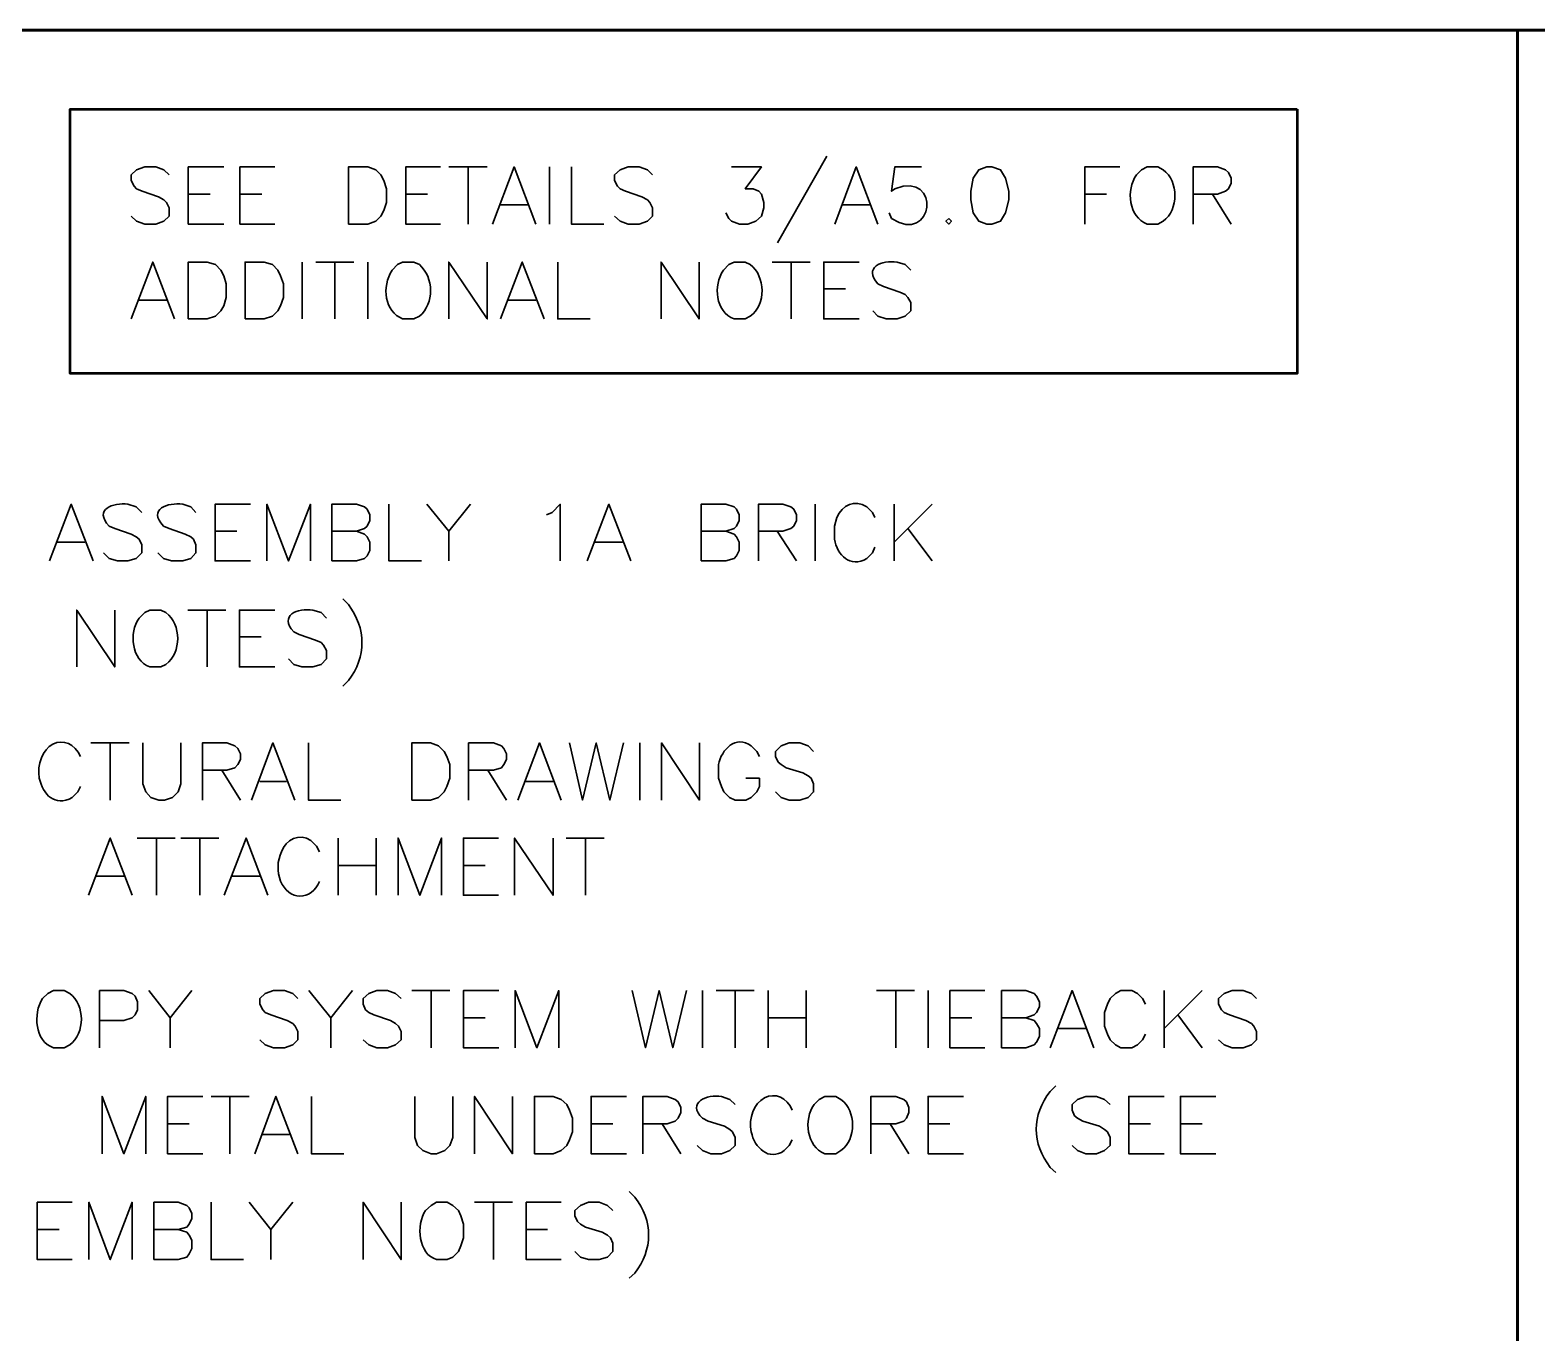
# Model space of a CAD drawing. Header units: inches. Extents: x 5 to 516, y -193 to 129.
# Drawn here: x 29.085 to 32.388, y -166.043 to -163.186 of the extents above; entities that cross this region are included whole.
import ezdxf

# ---------------------------------------------------------------- set-up
doc = ezdxf.new("R2010")
doc.units = ezdxf.units.IN
doc.header["$MEASUREMENT"] = 0
doc.layers.add('PDF7_Geometry', color=7, linetype='Continuous')

msp = doc.modelspace()

# ---------------------------------------------------------------- linework, layer by layer
at = {"layer": 'PDF7_Geometry', "lineweight": 60}
for points in [[(59.9013316, -193.1846724), (59.9013316, -163.1857822), (14.901328, -163.1857822), (14.901328, -193.1846724)], [(32.3457739, -170.7246712), (32.3457739, -163.1857816)]]:
    msp.add_lwpolyline(points, dxfattribs=at)
at = {"layer": 'PDF7_Geometry', "lineweight": 50}
msp.add_lwpolyline([(31.862441, -163.3591143), (31.862441, -163.9391143), (29.1724408, -163.9391143), (29.1724408, -163.3591143)], close=True, dxfattribs=at)
at = {"layer": 'PDF7_Geometry', "lineweight": 35}
for points in [[(30.8313288, -163.4624478), (30.723551, -163.6524478)], [(29.3891064, -163.5035606), (29.3779952, -163.4924495), (29.3602175, -163.4857829), (29.335773, -163.4857829), (29.3179952, -163.4924495), (29.305773, -163.5035606), (29.305773, -163.5157829), (29.3124397, -163.5280051), (29.3179952, -163.5335606), (29.3302175, -163.5391162), (29.365773, -163.5513384), (29.3779952, -163.5580051), (29.3835508, -163.5635606), (29.3891064, -163.5757829), (29.3891064, -163.5935606), (29.3779952, -163.6046718), (29.3602175, -163.6113384), (29.335773, -163.6113384), (29.3179952, -163.6046718), (29.305773, -163.5935606)], [(29.5091069, -163.6113374), (29.4313291, -163.6113374), (29.4313291, -163.4857819), (29.5091069, -163.4857819)], [(29.621329, -163.6113374), (29.5446624, -163.6113374), (29.5446624, -163.4857819), (29.621329, -163.4857819)], [(29.9846623, -163.6113374), (29.9079956, -163.6113374), (29.9079956, -163.4857819), (29.9846623, -163.4857819)], [(30.0024396, -163.4857813), (30.0868841, -163.4857813)], [(30.0446624, -163.4857813), (30.0446624, -163.6113369)], [(30.0979958, -163.6113374), (30.1457736, -163.4857819), (30.1935514, -163.6113374)], [(30.2235519, -163.4857813), (30.2235519, -163.6113369)], [(30.2713289, -163.4857813), (30.2713289, -163.6113369), (30.34244, -163.6113369)], [(30.4491063, -163.5035606), (30.4379951, -163.4924495), (30.4202174, -163.4857829), (30.3957729, -163.4857829), (30.3779951, -163.4924495), (30.3657729, -163.5035606), (30.3657729, -163.5157829), (30.3724396, -163.5280051), (30.3779951, -163.5335606), (30.3902174, -163.5391162), (30.4257729, -163.5513384), (30.4379951, -163.5580051), (30.4435507, -163.5635606), (30.4491063, -163.5757829), (30.4491063, -163.5935606), (30.4379951, -163.6046718), (30.4202174, -163.6113384), (30.3957729, -163.6113384), (30.3779951, -163.6046718), (30.3657729, -163.5935606)], [(30.6224416, -163.4857813), (30.6879972, -163.4857813), (30.6524416, -163.5335591), (30.6702194, -163.5335591), (30.6824416, -163.5391147), (30.6879972, -163.5457813), (30.6935527, -163.5635591), (30.6935527, -163.5757813), (30.6879972, -163.5935591), (30.6757749, -163.6046702), (30.6579972, -163.6113369), (30.6402194, -163.6113369), (30.6224416, -163.6046702), (30.616886, -163.5991147), (30.6102194, -163.5868924)], [(30.8491081, -163.6113374), (30.8957748, -163.4857819), (30.9435525, -163.6113374)], [(31.0391083, -163.4857813), (30.9802194, -163.4857813), (30.9735527, -163.5391147), (30.9802194, -163.5335591)], [(31.3968851, -163.6113374), (31.3968851, -163.4857819), (31.4735518, -163.4857819)], [(31.5691074, -163.492448), (31.5568852, -163.4857813), (31.5335519, -163.4857813), (31.5213296, -163.492448), (31.5102185, -163.5035591)], [(31.6346623, -163.6113374), (31.6346623, -163.4857819), (31.6879956, -163.4857819), (31.7057734, -163.4924485), (31.7124401, -163.4980041), (31.7179956, -163.5102263), (31.7179956, -163.5213374), (31.7124401, -163.5335596), (31.7057734, -163.5391152), (31.6879956, -163.5457819), (31.6346623, -163.5457819)], [(29.4313291, -163.5457811), (29.4791069, -163.5457811)], [(29.5446624, -163.5457811), (29.5924402, -163.5457811)], [(29.9079956, -163.5457811), (29.9557734, -163.5457811)], [(31.3968851, -163.5457811), (31.4446629, -163.5457811)], [(31.676885, -163.5457811), (31.7179962, -163.6113367)], [(30.1157729, -163.5691147), (30.1757729, -163.5691147)], [(30.8668852, -163.5691147), (30.925774, -163.5691147)], [(30.9735527, -163.5991147), (30.9679972, -163.5868924)], [(31.5335519, -163.6113369), (31.5568852, -163.6113369), (31.5691074, -163.6046702)], [(29.305773, -163.8191147), (29.3535508, -163.6946702), (29.4013286, -163.8191147)], [(29.6813291, -163.6946708), (29.6813291, -163.8191152)], [(29.7113291, -163.6946708), (29.7946624, -163.6946708)], [(29.7524396, -163.6946708), (29.7524396, -163.8191152)], [(29.8246623, -163.6946708), (29.8246623, -163.8191152)], [(29.9379959, -163.7002263), (29.9257737, -163.6946708), (29.9013292, -163.6946708), (29.8902181, -163.7002263), (29.8779959, -163.7124485)], [(30.0024396, -163.8191147), (30.0024396, -163.6946702), (30.0868841, -163.8191147), (30.0868841, -163.6946702)], [(30.1157729, -163.8191147), (30.1635507, -163.6946702), (30.2113285, -163.8191147)], [(30.241329, -163.6946708), (30.241329, -163.8191152), (30.3124401, -163.8191152)], [(30.4679955, -163.8191147), (30.4679955, -163.6946702), (30.5513288, -163.8191147), (30.5513288, -163.6946702)], [(30.6635514, -163.7002263), (30.6524402, -163.6946708), (30.6279958, -163.6946708), (30.6168847, -163.7002263), (30.6046625, -163.7124485)], [(30.7113291, -163.6946708), (30.7946625, -163.6946708)], [(30.7535519, -163.6946708), (30.7535519, -163.8191152)], [(30.9024402, -163.8191147), (30.8246624, -163.8191147), (30.8246624, -163.6946702), (30.9024402, -163.6946702)], [(31.0157748, -163.7124478), (31.0035526, -163.7002256), (30.9857748, -163.69467)], [(30.8246624, -163.7535607), (30.8724402, -163.7535607)], [(30.9435525, -163.7424478), (30.9557748, -163.7480034), (30.9913303, -163.7602256), (31.0035526, -163.7657812), (31.0091081, -163.7724478), (31.0157748, -163.7835589), (31.0157748, -163.8013367), (31.0035526, -163.8135589), (30.9857748, -163.8191145), (30.9613303, -163.8191145), (30.9435525, -163.8135589), (30.9324414, -163.8013367)], [(29.3235501, -163.7780041), (29.3835501, -163.7780041)], [(30.1335522, -163.7780041), (30.1935522, -163.7780041)], [(29.9013292, -163.8191152), (29.9257737, -163.8191152), (29.9379959, -163.8135597)], [(30.6279958, -163.8191152), (30.6524402, -163.8191152), (30.6635514, -163.8135597)], [(29.1268857, -164.3502268), (29.1746635, -164.2257824), (29.2224413, -164.3502268)], [(29.3291065, -164.24356), (29.3168843, -164.2313378), (29.2991065, -164.2257822)], [(29.4479962, -164.24356), (29.4368851, -164.2313378), (29.4191073, -164.2257822)], [(29.5679945, -164.3502268), (29.4902167, -164.3502268), (29.4902167, -164.2257824), (29.5679945, -164.2257824)], [(29.6035523, -164.3502268), (29.6035523, -164.2257824), (29.65133, -164.3502268), (29.6991078, -164.2257824), (29.6991078, -164.3502268)], [(29.7457732, -164.3502268), (29.7457732, -164.2257824), (29.8002177, -164.2257824), (29.8179955, -164.2313379), (29.823551, -164.2368935), (29.8291066, -164.2491157), (29.8291066, -164.2613379), (29.823551, -164.2735602), (29.8179955, -164.2791157), (29.8002177, -164.2846713), (29.7457732, -164.2846713)], [(29.8713293, -164.2257829), (29.8713293, -164.3502274), (29.9424405, -164.3502274)], [(29.9546627, -164.2257829), (30.0024405, -164.2846718), (30.0024405, -164.3502274)], [(30.0502189, -164.2257829), (30.0024411, -164.2846718)], [(30.2168856, -164.2491164), (30.2291078, -164.2435609), (30.2468856, -164.2257831), (30.2468856, -164.3502276)], [(30.3057731, -164.3502268), (30.3535509, -164.2257824), (30.4013287, -164.3502268)], [(30.5557731, -164.3502268), (30.5557731, -164.2257824), (30.6102176, -164.2257824), (30.6279953, -164.2313379), (30.6335509, -164.2368935), (30.6391065, -164.2491157), (30.6391065, -164.2613379), (30.6335509, -164.2735602), (30.6279953, -164.2791157), (30.6102176, -164.2846713), (30.5557731, -164.2846713)], [(30.6813292, -164.3502268), (30.6813292, -164.2257824), (30.7346626, -164.2257824), (30.7524403, -164.2313379), (30.759107, -164.2368935), (30.7646626, -164.2491157), (30.7646626, -164.2613379), (30.759107, -164.2735602), (30.7524403, -164.2791157), (30.7346626, -164.2846713), (30.6813292, -164.2846713)], [(30.8057731, -164.2257829), (30.8057731, -164.3502274)], [(30.9791062, -164.2257829), (30.9791062, -164.3502274)], [(31.0624395, -164.2257829), (30.9791062, -164.3091163)], [(30.8535524, -164.2546706), (30.8479968, -164.2735595), (30.8479968, -164.3024484)], [(30.9368857, -164.2546706), (30.9313301, -164.2435595), (30.9191079, -164.2313373)], [(29.2579954, -164.27356), (29.2702176, -164.2791155), (29.3057732, -164.2913378), (29.3168843, -164.2968933), (29.323551, -164.3024489), (29.3291065, -164.3146711), (29.3291065, -164.3324489), (29.3168843, -164.3446711), (29.2991065, -164.3502266), (29.2757732, -164.3502266), (29.2579954, -164.3446711), (29.2457732, -164.3324489)], [(29.3768851, -164.27356), (29.3891073, -164.2791155), (29.4246629, -164.2913378), (29.4368851, -164.2968933), (29.4424407, -164.3024489), (29.4479962, -164.3146711), (29.4479962, -164.3324489), (29.4368851, -164.3446711), (29.4191073, -164.3502266), (29.3946629, -164.3502266), (29.3768851, -164.3446711), (29.3646629, -164.3324489)], [(29.4902167, -164.2846705), (29.5379945, -164.2846705)], [(29.8002189, -164.2846705), (29.8179966, -164.2913372), (29.8235522, -164.2968928), (29.8291077, -164.309115), (29.8291077, -164.3268928), (29.8235522, -164.339115), (29.8179966, -164.3446706), (29.8002189, -164.3502261), (29.7457744, -164.3502261)], [(30.6102187, -164.2846705), (30.6279965, -164.2913372), (30.6335521, -164.2968928), (30.6391076, -164.309115), (30.6391076, -164.3268928), (30.6335521, -164.339115), (30.6279965, -164.3446706), (30.6102187, -164.3502261), (30.5557743, -164.3502261)], [(30.7224398, -164.2846705), (30.764662, -164.3502261)], [(31.0091061, -164.2791163), (31.0624395, -164.3502275)], [(29.1446628, -164.3091163), (29.2046628, -164.3091163)], [(30.3235501, -164.3091163), (30.3835502, -164.3091163)], [(30.9191079, -164.3446706), (30.9313301, -164.3324484), (30.9368857, -164.3202262)], [(29.1868856, -164.5824498), (29.1868856, -164.4580053), (29.2702189, -164.5824498), (29.2702189, -164.4580053)], [(29.3824391, -164.4635592), (29.371328, -164.4580036), (29.3468836, -164.4580036), (29.3357725, -164.4635592), (29.3235502, -164.4757814)], [(29.4302169, -164.4580036), (29.5135503, -164.4580036)], [(29.4724397, -164.4580036), (29.4724397, -164.5824481)], [(29.6213302, -164.5824498), (29.5435524, -164.5824498), (29.5435524, -164.4580053), (29.6213302, -164.4580053)], [(29.7346626, -164.4757829), (29.7224403, -164.4635607), (29.7046626, -164.4580052)], [(29.7702189, -164.4335602), (29.7824412, -164.4457824)], [(29.5435524, -164.5168935), (29.5913302, -164.5168935)], [(29.6624403, -164.5057829), (29.6746626, -164.5113385), (29.7102181, -164.5235607), (29.7224403, -164.5291163), (29.7279959, -164.5346718), (29.7346626, -164.5468941), (29.7346626, -164.5646718), (29.7224403, -164.5768941), (29.7046626, -164.5824496), (29.6802181, -164.5824496), (29.6624403, -164.5768941), (29.6513292, -164.5646718)], [(29.3468836, -164.5824481), (29.371328, -164.5824481), (29.3824391, -164.5768925)], [(29.7824412, -164.6124491), (29.7702189, -164.6246713)], [(29.2179954, -164.7491165), (29.3013287, -164.7491165)], [(29.2602182, -164.7491165), (29.2602182, -164.874672)], [(29.3313287, -164.7491165), (29.3313287, -164.8391165), (29.3379953, -164.8568943), (29.3491064, -164.8691165), (29.3668842, -164.874672), (29.3791064, -164.874672), (29.3968842, -164.8691165), (29.4091064, -164.8568943), (29.414662, -164.8391165), (29.414662, -164.7491165)], [(29.462439, -164.8746703), (29.462439, -164.7491148), (29.5157723, -164.7491148), (29.5335501, -164.7557814), (29.5402168, -164.761337), (29.5457723, -164.7735592), (29.5457723, -164.7857814), (29.5402168, -164.7968925), (29.5335501, -164.8035592), (29.5157723, -164.8091148), (29.462439, -164.8091148)], [(29.570218, -164.8746703), (29.6168847, -164.7491148), (29.6646625, -164.8746703)], [(29.6946619, -164.7491165), (29.6946619, -164.874672), (29.765773, -164.874672)], [(30.0457723, -164.8746703), (30.0457723, -164.7491148), (30.1002168, -164.7491148), (30.1179946, -164.7557814), (30.1235501, -164.761337), (30.1291057, -164.7735592), (30.1291057, -164.7857814), (30.1235501, -164.7968925), (30.1179946, -164.8035592), (30.1002168, -164.8091148), (30.0457723, -164.8091148)], [(30.1535514, -164.8746703), (30.2013292, -164.7491148), (30.249107, -164.8746703)], [(30.2668847, -164.7491165), (30.2957735, -164.874672), (30.3257735, -164.7491165), (30.3557735, -164.874672), (30.3857736, -164.7491165)], [(30.4213285, -164.7491165), (30.4213285, -164.874672)], [(30.4691077, -164.8746703), (30.4691077, -164.7491148), (30.552441, -164.8746703), (30.552441, -164.7491148)], [(30.6835514, -164.7791164), (30.6779958, -164.7680053), (30.6657736, -164.7557831)], [(30.8024411, -164.7680035), (30.7902188, -164.7557812), (30.7724411, -164.7491146), (30.7491077, -164.7491146), (30.7313299, -164.7557812), (30.7191077, -164.7680035), (30.7191077, -164.7791146), (30.7246633, -164.7913368), (30.7313299, -164.7968924), (30.7424411, -164.803559), (30.7791077, -164.8146701), (30.7902188, -164.8213368), (30.7968855, -164.8268924), (30.8024411, -164.8391146), (30.8024411, -164.8568924), (30.7902188, -164.8691146), (30.7724411, -164.8746701), (30.7491077, -164.8746701), (30.7313299, -164.8691146), (30.7191077, -164.8568924)], [(29.5046617, -164.8091163), (29.5457729, -164.8746719)], [(30.0879951, -164.8091163), (30.1291062, -164.8746719)], [(30.5935513, -164.7968942), (30.5935513, -164.8268942), (30.600218, -164.8446719), (30.6057736, -164.8568942), (30.6179958, -164.8691164), (30.630218, -164.874672), (30.6535514, -164.874672), (30.6657736, -164.8691164), (30.6779958, -164.8568942), (30.6835514, -164.8446719), (30.6835514, -164.8268942), (30.6535514, -164.8268942)], [(29.1768841, -164.8691164), (29.1891063, -164.8568942), (29.1946619, -164.8446719)], [(29.5879951, -164.8335598), (29.646884, -164.8335598)], [(30.1713285, -164.8335598), (30.2313285, -164.8335598)], [(29.2124389, -165.0835598), (29.2602167, -164.9580042), (29.3079945, -165.0835598)], [(29.3191058, -164.9580037), (29.4024391, -164.9580037)], [(29.3613286, -164.9580037), (29.3613286, -165.0835592)], [(29.414662, -164.9580037), (29.4979953, -164.9580037)], [(29.4568848, -164.9580037), (29.4568848, -165.0835592)], [(29.5102182, -165.0835598), (29.557996, -164.9580042), (29.6057738, -165.0835598)], [(29.7191076, -164.9880058), (29.712441, -164.9757836), (29.7002188, -164.9635614)], [(29.7602182, -164.9580037), (29.7602182, -165.0835592)], [(29.8435516, -164.9580037), (29.8435516, -165.0835592)], [(29.8913285, -165.0835598), (29.8913285, -164.9580042), (29.9391063, -165.0835598), (29.9868841, -164.9580042), (29.9868841, -165.0835598)], [(30.1113284, -165.0835598), (30.0346617, -165.0835598), (30.0346617, -164.9580042), (30.1113284, -164.9580042)], [(30.146885, -165.0835598), (30.146885, -164.9580042), (30.2313295, -165.0835598), (30.2313295, -164.9580042)], [(30.2602183, -164.9580037), (30.3435516, -164.9580037)], [(30.302441, -164.9580037), (30.302441, -165.0835592)], [(29.7602182, -165.0180035), (29.8435516, -165.0180035)], [(30.0346617, -165.0180035), (30.0824395, -165.0180035)], [(29.2302183, -165.041337), (29.2902183, -165.041337)], [(29.5279953, -165.041337), (29.5879953, -165.041337)], [(29.1713298, -165.2991159), (29.1591076, -165.2924492), (29.1357743, -165.2924492), (29.123552, -165.2991159), (29.1113298, -165.310227)], [(29.2368847, -165.4180053), (29.2368847, -165.2924498), (29.290218, -165.2924498), (29.3079958, -165.2991164), (29.3146624, -165.304672), (29.320218, -165.3168942), (29.320218, -165.334672), (29.3146624, -165.3457831), (29.3079958, -165.3524498), (29.290218, -165.3580053), (29.2368847, -165.3580053)], [(29.3446637, -165.2924492), (29.3913304, -165.3524492), (29.3913304, -165.4180048)], [(29.4391077, -165.2924492), (29.3913299, -165.3524492)], [(29.6713284, -165.3102263), (29.6602173, -165.2991152), (29.6424395, -165.2924485), (29.6179951, -165.2924485), (29.6002173, -165.2991152), (29.5879951, -165.3102263), (29.5879951, -165.3224485), (29.5946617, -165.3346707), (29.6002173, -165.3402263), (29.6124395, -165.3457818), (29.6479951, -165.3580041), (29.6602173, -165.3646707), (29.6657729, -165.3702263), (29.6713284, -165.3824485), (29.6713284, -165.4002263), (29.6602173, -165.4113374), (29.6424395, -165.4180041), (29.6179951, -165.4180041), (29.6002173, -165.4113374), (29.5879951, -165.4002263)], [(29.6957741, -165.2924492), (29.7435519, -165.3524492), (29.7435519, -165.4180048)], [(29.7913281, -165.2924492), (29.7435503, -165.3524492)], [(29.8979949, -165.3102263), (29.8857727, -165.2991152), (29.8679949, -165.2924485), (29.8446616, -165.2924485), (29.8268838, -165.2991152), (29.8146616, -165.3102263), (29.8146616, -165.3224485), (29.8202171, -165.3346707), (29.8268838, -165.3402263), (29.8379949, -165.3457818), (29.8746616, -165.3580041), (29.8857727, -165.3646707), (29.8924394, -165.3702263), (29.8979949, -165.3824485), (29.8979949, -165.4002263), (29.8857727, -165.4113374), (29.8679949, -165.4180041), (29.8446616, -165.4180041), (29.8268838, -165.4113374), (29.8146616, -165.4002263)], [(29.9213284, -165.2924492), (30.0046618, -165.2924492)], [(29.9635512, -165.2924492), (29.9635512, -165.4180048)], [(30.1124395, -165.4180053), (30.0346617, -165.4180053), (30.0346617, -165.2924498), (30.1124395, -165.2924498)], [(30.1479949, -165.4180053), (30.1479949, -165.2924498), (30.1957727, -165.4180053), (30.2435505, -165.2924498), (30.2435505, -165.4180053)], [(30.4046636, -165.2924492), (30.4335525, -165.4180048), (30.4635525, -165.2924492), (30.4935525, -165.4180048), (30.5235525, -165.2924492)], [(30.5591074, -165.2924492), (30.5591074, -165.4180048)], [(30.5891074, -165.2924492), (30.6724407, -165.2924492)], [(30.6302179, -165.2924492), (30.6302179, -165.4180048)], [(30.7024406, -165.2924492), (30.7024406, -165.4180048)], [(30.7857739, -165.2924492), (30.7857739, -165.4180048)], [(30.9402178, -165.2924492), (31.0235511, -165.2924492)], [(30.9824405, -165.2924492), (30.9824405, -165.4180048)], [(31.053551, -165.2924492), (31.053551, -165.4180048)], [(31.1779947, -165.4180053), (31.101328, -165.4180053), (31.101328, -165.2924498), (31.1779947, -165.2924498)], [(31.2146635, -165.4180053), (31.2146635, -165.2924498), (31.2679968, -165.2924498), (31.2857746, -165.2991164), (31.2913302, -165.304672), (31.2979968, -165.3168942), (31.2979968, -165.3280053), (31.2913302, -165.3402275), (31.2857746, -165.3457831), (31.2679968, -165.3524498), (31.2146635, -165.3524498)], [(31.3213304, -165.4180053), (31.3691081, -165.2924498), (31.4168859, -165.4180053)], [(31.5302175, -165.3224491), (31.5235509, -165.3102269), (31.5124398, -165.2991158), (31.5002175, -165.2924491), (31.4757731, -165.2924491), (31.464662, -165.2991158), (31.4524398, -165.3102269), (31.4468842, -165.3224491), (31.4402175, -165.3402269), (31.4402175, -165.3702269), (31.4468842, -165.3880047), (31.4524398, -165.4002269), (31.464662, -165.411338), (31.4757731, -165.4180047), (31.5002175, -165.4180047), (31.5124398, -165.411338), (31.5235509, -165.4002269), (31.5302175, -165.3880047)], [(31.5713304, -165.2924492), (31.5713304, -165.4180048)], [(31.6546637, -165.2924492), (31.5713304, -165.3757826)], [(31.7735512, -165.3102263), (31.7624401, -165.2991152), (31.7446623, -165.2924485), (31.7202178, -165.2924485), (31.7024401, -165.2991152), (31.6902178, -165.3102263), (31.6902178, -165.3224485), (31.6968845, -165.3346707), (31.7024401, -165.3402263), (31.7146623, -165.3457818), (31.7502178, -165.3580041), (31.7624401, -165.3646707), (31.7679956, -165.3702263), (31.7735512, -165.3824485), (31.7735512, -165.4002263), (31.7624401, -165.4113374), (31.7446623, -165.4180041), (31.7202178, -165.4180041), (31.7024401, -165.4113374), (31.6902178, -165.4002263)], [(30.0346617, -165.352449), (30.0824395, -165.352449)], [(30.7024406, -165.352449), (30.7857739, -165.352449)], [(31.101328, -165.352449), (31.1491058, -165.352449)], [(31.2679947, -165.352449), (31.2857724, -165.3580046), (31.291328, -165.3646713), (31.2979947, -165.3757824), (31.2979947, -165.3935602), (31.291328, -165.4057824), (31.2857724, -165.4113379), (31.2679947, -165.4180046), (31.2146613, -165.4180046)], [(31.601328, -165.3457826), (31.6546614, -165.4180049)], [(31.3391074, -165.3757826), (31.3991074, -165.3757826)], [(29.1357743, -165.4180048), (29.1591076, -165.4180048), (29.1713298, -165.4113381)], [(31.333551, -165.5013387), (31.3213287, -165.5135609)], [(29.2424411, -165.650226), (29.2424411, -165.5246705), (29.2902189, -165.650226), (29.3379967, -165.5246705), (29.3379967, -165.650226)], [(29.4635521, -165.650226), (29.3857743, -165.650226), (29.3857743, -165.5246705), (29.4635521, -165.5246705)], [(29.4813282, -165.5246722), (29.5646616, -165.5246722)], [(29.5224411, -165.5246722), (29.5224411, -165.6502277)], [(29.5768844, -165.650226), (29.6235511, -165.5246705), (29.6713289, -165.650226)], [(29.7013283, -165.5246722), (29.7013283, -165.6502277), (29.7724394, -165.6502277)], [(29.9279971, -165.5246722), (29.9279971, -165.6146722), (29.9335526, -165.63245), (29.9457749, -165.6435611), (29.9635527, -165.6502277), (29.9757749, -165.6502277), (29.9935527, -165.6435611), (30.0046638, -165.63245), (30.0113304, -165.6146722), (30.0113304, -165.5246722)], [(30.0591074, -165.650226), (30.0591074, -165.5246705), (30.1424407, -165.650226), (30.1424407, -165.5246705)], [(30.3924394, -165.650226), (30.3146616, -165.650226), (30.3146616, -165.5246705), (30.3924394, -165.5246705)], [(30.4279971, -165.650226), (30.4279971, -165.5246705), (30.4813305, -165.5246705), (30.4991082, -165.5313371), (30.5057749, -165.5368927), (30.5113305, -165.5491149), (30.5113305, -165.560226), (30.5057749, -165.5724482), (30.4991082, -165.5791149), (30.4813305, -165.5846705), (30.4279971, -165.5846705)], [(30.6302179, -165.5424492), (30.6191068, -165.5313381), (30.6002179, -165.5246715)], [(30.8624401, -165.5313389), (30.851329, -165.5246722), (30.8268845, -165.5246722), (30.8146623, -165.5313389), (30.8035512, -165.54245)], [(30.9279972, -165.650226), (30.9279972, -165.5246705), (30.9824416, -165.5246705), (31.0002194, -165.5313371), (31.005775, -165.5368927), (31.0113305, -165.5491149), (31.0113305, -165.560226), (31.005775, -165.5724482), (31.0002194, -165.5791149), (30.9824416, -165.5846705), (30.9279972, -165.5846705)], [(31.1313288, -165.650226), (31.053551, -165.650226), (31.053551, -165.5246705), (31.1313288, -165.5246705)], [(31.4524407, -165.5424492), (31.4402184, -165.5313381), (31.4224407, -165.5246715), (31.3991073, -165.5246715), (31.3813295, -165.5313381), (31.3691073, -165.5424492), (31.3691073, -165.5546715), (31.3746629, -165.5668937), (31.3813295, -165.5724492), (31.3924407, -165.5791159), (31.4291073, -165.590227), (31.4402184, -165.5968937), (31.4468851, -165.6024492), (31.4524407, -165.6146715), (31.4524407, -165.6324492), (31.4402184, -165.6435604), (31.4224407, -165.650227), (31.3991073, -165.650227), (31.3813295, -165.6435604), (31.3691073, -165.6324492)], [(31.571329, -165.650226), (31.4935512, -165.650226), (31.4935512, -165.5246705), (31.571329, -165.5246705)], [(31.6846623, -165.650226), (31.6068845, -165.650226), (31.6068845, -165.5246705), (31.6846623, -165.5246705)], [(30.5591068, -165.5724492), (30.571329, -165.5791159), (30.6068846, -165.590227), (30.6191068, -165.5968937), (30.6246624, -165.6024492), (30.6302179, -165.6146715), (30.6302179, -165.6324492), (30.6191068, -165.6435604), (30.6002179, -165.650227), (30.5768846, -165.650227), (30.5591068, -165.6435604), (30.5468846, -165.6324492)], [(29.3857743, -165.584672), (29.4335521, -165.584672)], [(29.5946637, -165.6080055), (29.6535526, -165.6080055)], [(30.3146616, -165.584672), (30.3624394, -165.584672)], [(30.4702176, -165.584672), (30.5113288, -165.6502276)], [(30.9702177, -165.584672), (31.0113288, -165.6502276)], [(31.053551, -165.584672), (31.1013288, -165.584672)], [(31.4935512, -165.584672), (31.541329, -165.584672)], [(31.6068845, -165.584672), (31.6546623, -165.584672)], [(30.7379963, -165.643561), (30.7491074, -165.6324499), (30.755774, -165.6202277)], [(30.8268845, -165.6502277), (30.851329, -165.6502277), (30.8624401, -165.6435611)], [(31.3213287, -165.6802276), (31.333551, -165.6913387)], [(30.397995, -165.7335594), (30.4102172, -165.7457816)], [(29.1768846, -165.882449), (29.1002179, -165.882449), (29.1002179, -165.7568934), (29.1768846, -165.7568934)], [(29.2135511, -165.882449), (29.2135511, -165.7568934), (29.2602178, -165.882449), (29.3079956, -165.7568934), (29.3079956, -165.882449)], [(29.3557744, -165.882449), (29.3557744, -165.7568934), (29.4091077, -165.7568934), (29.4279966, -165.7635601), (29.4335522, -165.7691157), (29.4391077, -165.7813379), (29.4391077, -165.792449), (29.4335522, -165.8046712), (29.4279966, -165.8113379), (29.4091077, -165.8168934), (29.3557744, -165.8168934)], [(29.4813282, -165.7568929), (29.4813282, -165.8824485), (29.5524393, -165.8824485)], [(29.5646616, -165.7568929), (29.6124393, -165.8168929), (29.6124393, -165.8824485)], [(29.6602178, -165.7568929), (29.61244, -165.8168929)], [(29.8146616, -165.882449), (29.8146616, -165.7568934), (29.8979949, -165.882449), (29.8979949, -165.7568934)], [(29.9757741, -165.8824485), (29.9991074, -165.8824485), (30.0113296, -165.8768929), (30.0235518, -165.8646707), (30.0291074, -165.8524484), (30.034663, -165.8346707), (30.034663, -165.8046707), (30.0291074, -165.7868929), (30.0235518, -165.7746707), (30.0113296, -165.7635596), (29.9991074, -165.7568929), (29.9757741, -165.7568929), (29.9635518, -165.7635596), (29.9513296, -165.7746707)], [(30.0591074, -165.7568929), (30.1424407, -165.7568929)], [(30.100218, -165.7568929), (30.100218, -165.8824485)], [(30.2491073, -165.882449), (30.1724407, -165.882449), (30.1724407, -165.7568934), (30.2491073, -165.7568934)], [(30.3624408, -165.7746722), (30.3502186, -165.7635611), (30.3324408, -165.7568944), (30.3091075, -165.7568944), (30.2913297, -165.7635611), (30.2791075, -165.7746722), (30.2791075, -165.7868944), (30.2846631, -165.7991166), (30.2913297, -165.8046722), (30.3024408, -165.8113389), (30.3391075, -165.82245), (30.3502186, -165.8291167), (30.3568853, -165.8346722), (30.3624408, -165.8468944), (30.3624408, -165.8646722), (30.3502186, -165.8768944), (30.3324408, -165.88245), (30.3091075, -165.88245), (30.2913297, -165.8768944), (30.2791075, -165.8646722)], [(29.1002179, -165.8168927), (29.1479957, -165.8168927)], [(29.4091078, -165.8168927), (29.4279967, -165.8224483), (29.4335522, -165.8291149), (29.4391078, -165.840226), (29.4391078, -165.8580038), (29.4335522, -165.870226), (29.4279967, -165.8768927), (29.4091078, -165.8824483), (29.3557745, -165.8824483)], [(30.1724407, -165.8168927), (30.2191073, -165.8168927)], [(30.4102172, -165.9124483), (30.397995, -165.9235594)]]:
    msp.add_lwpolyline(points, dxfattribs=at)
for points in [[(29.7824395, -163.6113374), (29.7824395, -163.4857819), (29.8246618, -163.4857819), (29.8424395, -163.4924485), (29.8535507, -163.5035596), (29.8602173, -163.5157819), (29.8657729, -163.5335596), (29.8657729, -163.5635596), (29.8602173, -163.5813374), (29.8535507, -163.5935597), (29.8424395, -163.6046708), (29.8246618, -163.6113374)], [(31.1824415, -163.4857813), (31.1646637, -163.492448), (31.1524415, -163.5102258), (31.1468859, -163.5391147), (31.1468859, -163.5580036), (31.1524415, -163.5868924), (31.1646637, -163.6046702), (31.1824415, -163.6113369), (31.1935526, -163.6113369), (31.2124415, -163.6046702), (31.2235526, -163.5868924), (31.2302192, -163.5580036), (31.2302192, -163.5391147), (31.2235526, -163.5102258), (31.2124415, -163.492448), (31.1935526, -163.4857813)], [(31.0991081, -163.5991168), (31.0924414, -163.6046724), (31.0991081, -163.6113391), (31.1046637, -163.6046724)], [(29.4313291, -163.8191147), (29.4313291, -163.6946702), (29.4724402, -163.6946702), (29.4913291, -163.7002258), (29.5024402, -163.712448), (29.5091069, -163.7246702), (29.5146625, -163.742448), (29.5146625, -163.772448), (29.5091069, -163.7902258), (29.5024402, -163.8013369), (29.4913291, -163.8135591), (29.4724402, -163.8191147)], [(29.555773, -163.8191147), (29.555773, -163.6946702), (29.5979953, -163.6946702), (29.615773, -163.7002258), (29.6279953, -163.712448), (29.6335508, -163.7246702), (29.6402175, -163.742448), (29.6402175, -163.772448), (29.6335508, -163.7902258), (29.6279953, -163.8013369), (29.615773, -163.8135591), (29.5979953, -163.8191147)], [(29.9213284, -164.8746703), (29.9213284, -164.7491148), (29.9624396, -164.7491148), (29.9802173, -164.7557814), (29.9924396, -164.7680036), (29.9979951, -164.7791148), (30.0046618, -164.7968925), (30.0046618, -164.8268925), (29.9979951, -164.8446703), (29.9924396, -164.8568925), (29.9802173, -164.8691148), (29.9624396, -164.8746703)], [(30.1902177, -165.650226), (30.1902177, -165.5246705), (30.2313288, -165.5246705), (30.2491066, -165.5313371), (30.2613288, -165.5424482), (30.2668844, -165.5546705), (30.273551, -165.5724482), (30.273551, -165.6024482), (30.2668844, -165.620226), (30.2613288, -165.6324483), (30.2491066, -165.6435594), (30.2313288, -165.650226)]]:
    msp.add_lwpolyline(points, close=True, dxfattribs=at)
for centre, major_axis, ratio, start_param, end_param in [((29.1524235, -164.8123454), (0.0008378, 0.0650354), 0.752156259, 5.258356327, 8.089285871), ((29.6767643, -165.0222298), (0.0001691, 0.0632836), 0.77065333, 1.001512973, 4.196544266), ((30.712847, -165.5851277), (0.0022346, 0.0621094), 0.784547052, 5.25292827, 8.164755475)]:
    msp.add_ellipse(centre, major_axis=major_axis, ratio=ratio, start_param=start_param, end_param=end_param, dxfattribs=at)
for points in [[(30.9802194, -163.5335591), (31.0851639, -163.4936332), (31.0653305, -163.6593554), (30.9735527, -163.5991147)], [(31.5691074, -163.6046702), (31.6032185, -163.5796147), (31.6032185, -163.5175035), (31.5691074, -163.492448)], [(31.5102185, -163.5035591), (31.4869593, -163.5360591), (31.4934222, -163.5961147), (31.5335519, -163.6113369)], [(29.9379959, -163.8135597), (29.9715885, -163.7853374), (29.9703107, -163.7282634), (29.9379959, -163.7002263)], [(30.6635514, -163.8135597), (30.6985884, -163.7884486), (30.6971995, -163.7250041), (30.6635514, -163.7002263)], [(30.9857748, -163.69467), (30.9522007, -163.6892812), (30.9103859, -163.7061145), (30.9435525, -163.7424478)], [(29.8779959, -163.7124485), (29.8546255, -163.7487634), (29.8623478, -163.803393), (29.9013292, -163.8191152)], [(30.6046625, -163.7124485), (30.5814217, -163.7452819), (30.5876439, -163.8040597), (30.6279958, -163.8191152)], [(29.2991065, -164.2257822), (29.2666621, -164.2212266), (29.2227176, -164.2368007), (29.2579954, -164.27356)], [(29.4191073, -164.2257822), (29.3866629, -164.22106), (29.3411444, -164.2362452), (29.3768851, -164.27356)], [(30.9191079, -164.2313373), (30.8925524, -164.2142632), (30.8657005, -164.227578), (30.8535524, -164.2546706)], [(30.8479968, -164.3024484), (30.8542375, -164.337004), (30.8826264, -164.3668743), (30.9191079, -164.3446706)], [(29.7046626, -164.4580052), (29.6710885, -164.4525978), (29.6292737, -164.4694496), (29.6624403, -164.5057829)], [(29.7824412, -164.4457824), (29.8217375, -164.4977083), (29.8224412, -164.5606528), (29.7824412, -164.6124491)], [(29.3235502, -164.4757814), (29.3004762, -164.5072999), (29.3069577, -164.567874), (29.3468836, -164.5824481)], [(29.3824391, -164.5768925), (29.4166428, -164.5514666), (29.4166428, -164.4890036), (29.3824391, -164.4635592)], [(30.6657736, -164.7557831), (30.6314032, -164.7311534), (30.6009217, -164.7634312), (30.5935513, -164.7968942)], [(29.1046619, -164.8268942), (29.1134026, -164.8628201), (29.1381989, -164.8900423), (29.1768841, -164.8691164)], [(29.7002188, -164.9635614), (29.6758669, -164.9463206), (29.6434225, -164.9608392), (29.6357743, -164.9880058)], [(29.1113298, -165.310227), (29.0910891, -165.3436344), (29.0942002, -165.4029863), (29.1357743, -165.4180048)], [(29.1713298, -165.4113381), (29.2054409, -165.3863011), (29.2054409, -165.3241714), (29.1713298, -165.2991159)], [(31.3213287, -165.5135609), (31.2801991, -165.5646905), (31.2810139, -165.6289683), (31.3213287, -165.6802276)], [(30.6002179, -165.5246715), (30.5696809, -165.5193011), (30.5224772, -165.5387085), (30.5591068, -165.5724492)], [(30.8035512, -165.54245), (30.7802919, -165.57495), (30.7867549, -165.6350055), (30.8268845, -165.6502277)], [(30.8624401, -165.6435611), (30.8965512, -165.6185055), (30.8965512, -165.5563944), (30.8624401, -165.5313389)], [(30.665774, -165.6024499), (30.6727185, -165.6370795), (30.704237, -165.6676351), (30.7379963, -165.643561)], [(30.4102172, -165.7457816), (30.4513468, -165.7969112), (30.450532, -165.861189), (30.4102172, -165.9124483)], [(29.9513296, -165.7746707), (29.9305148, -165.807041), (29.9357185, -165.8710781), (29.9757741, -165.8824485)]]:
    msp.add_open_spline(points, degree=3, dxfattribs=at)

doc.saveas('drawing.dxf')
